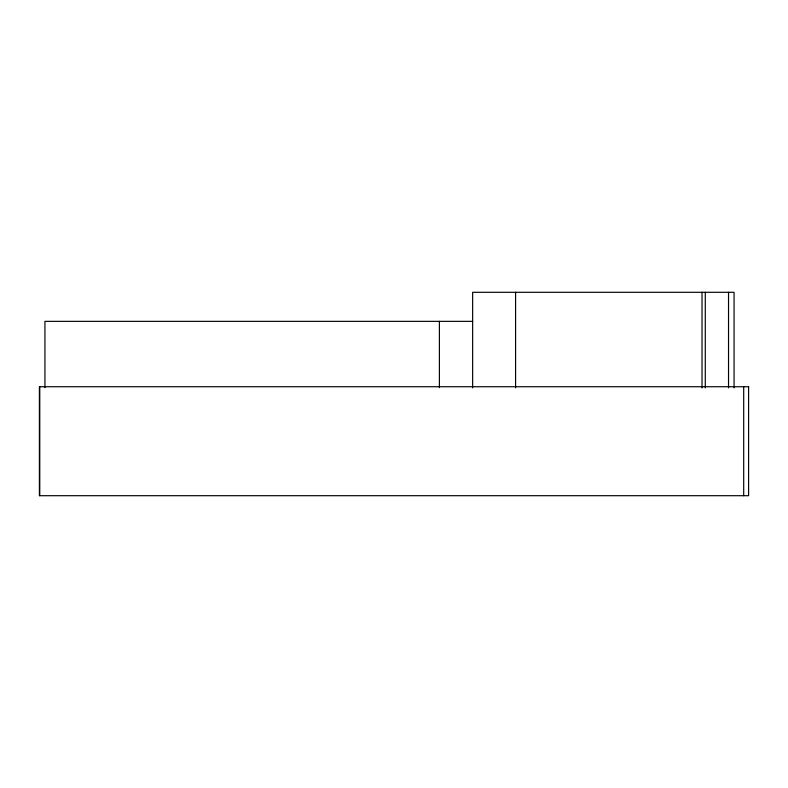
<?xml version="1.0" encoding="UTF-8"?>
<svg xmlns="http://www.w3.org/2000/svg" width="788" height="788" viewBox="0 0 788 788"><rect width="100%" height="100%" fill="white"/><g stroke="black" fill="none" stroke-linecap="round" stroke-linejoin="round"><path stroke-width="1.18" d="M472.642 321.356L44.936 321.356L44.936 387.657M743.695 386.731L743.695 495.701M734.071 387.873L734.071 292.299L472.642 292.299L472.642 387.873M728.536 292.299L728.536 387.873M705.29 292.299L705.29 387.873M702.019 292.299L702.019 387.873M515.588 292.299L515.588 387.873M439.399 321.356L439.399 387.657M39.764 386.731L39.764 495.701M748.6 386.731L39.4 386.731L39.4 495.701L748.6 495.701L748.6 386.731"/></g></svg>
